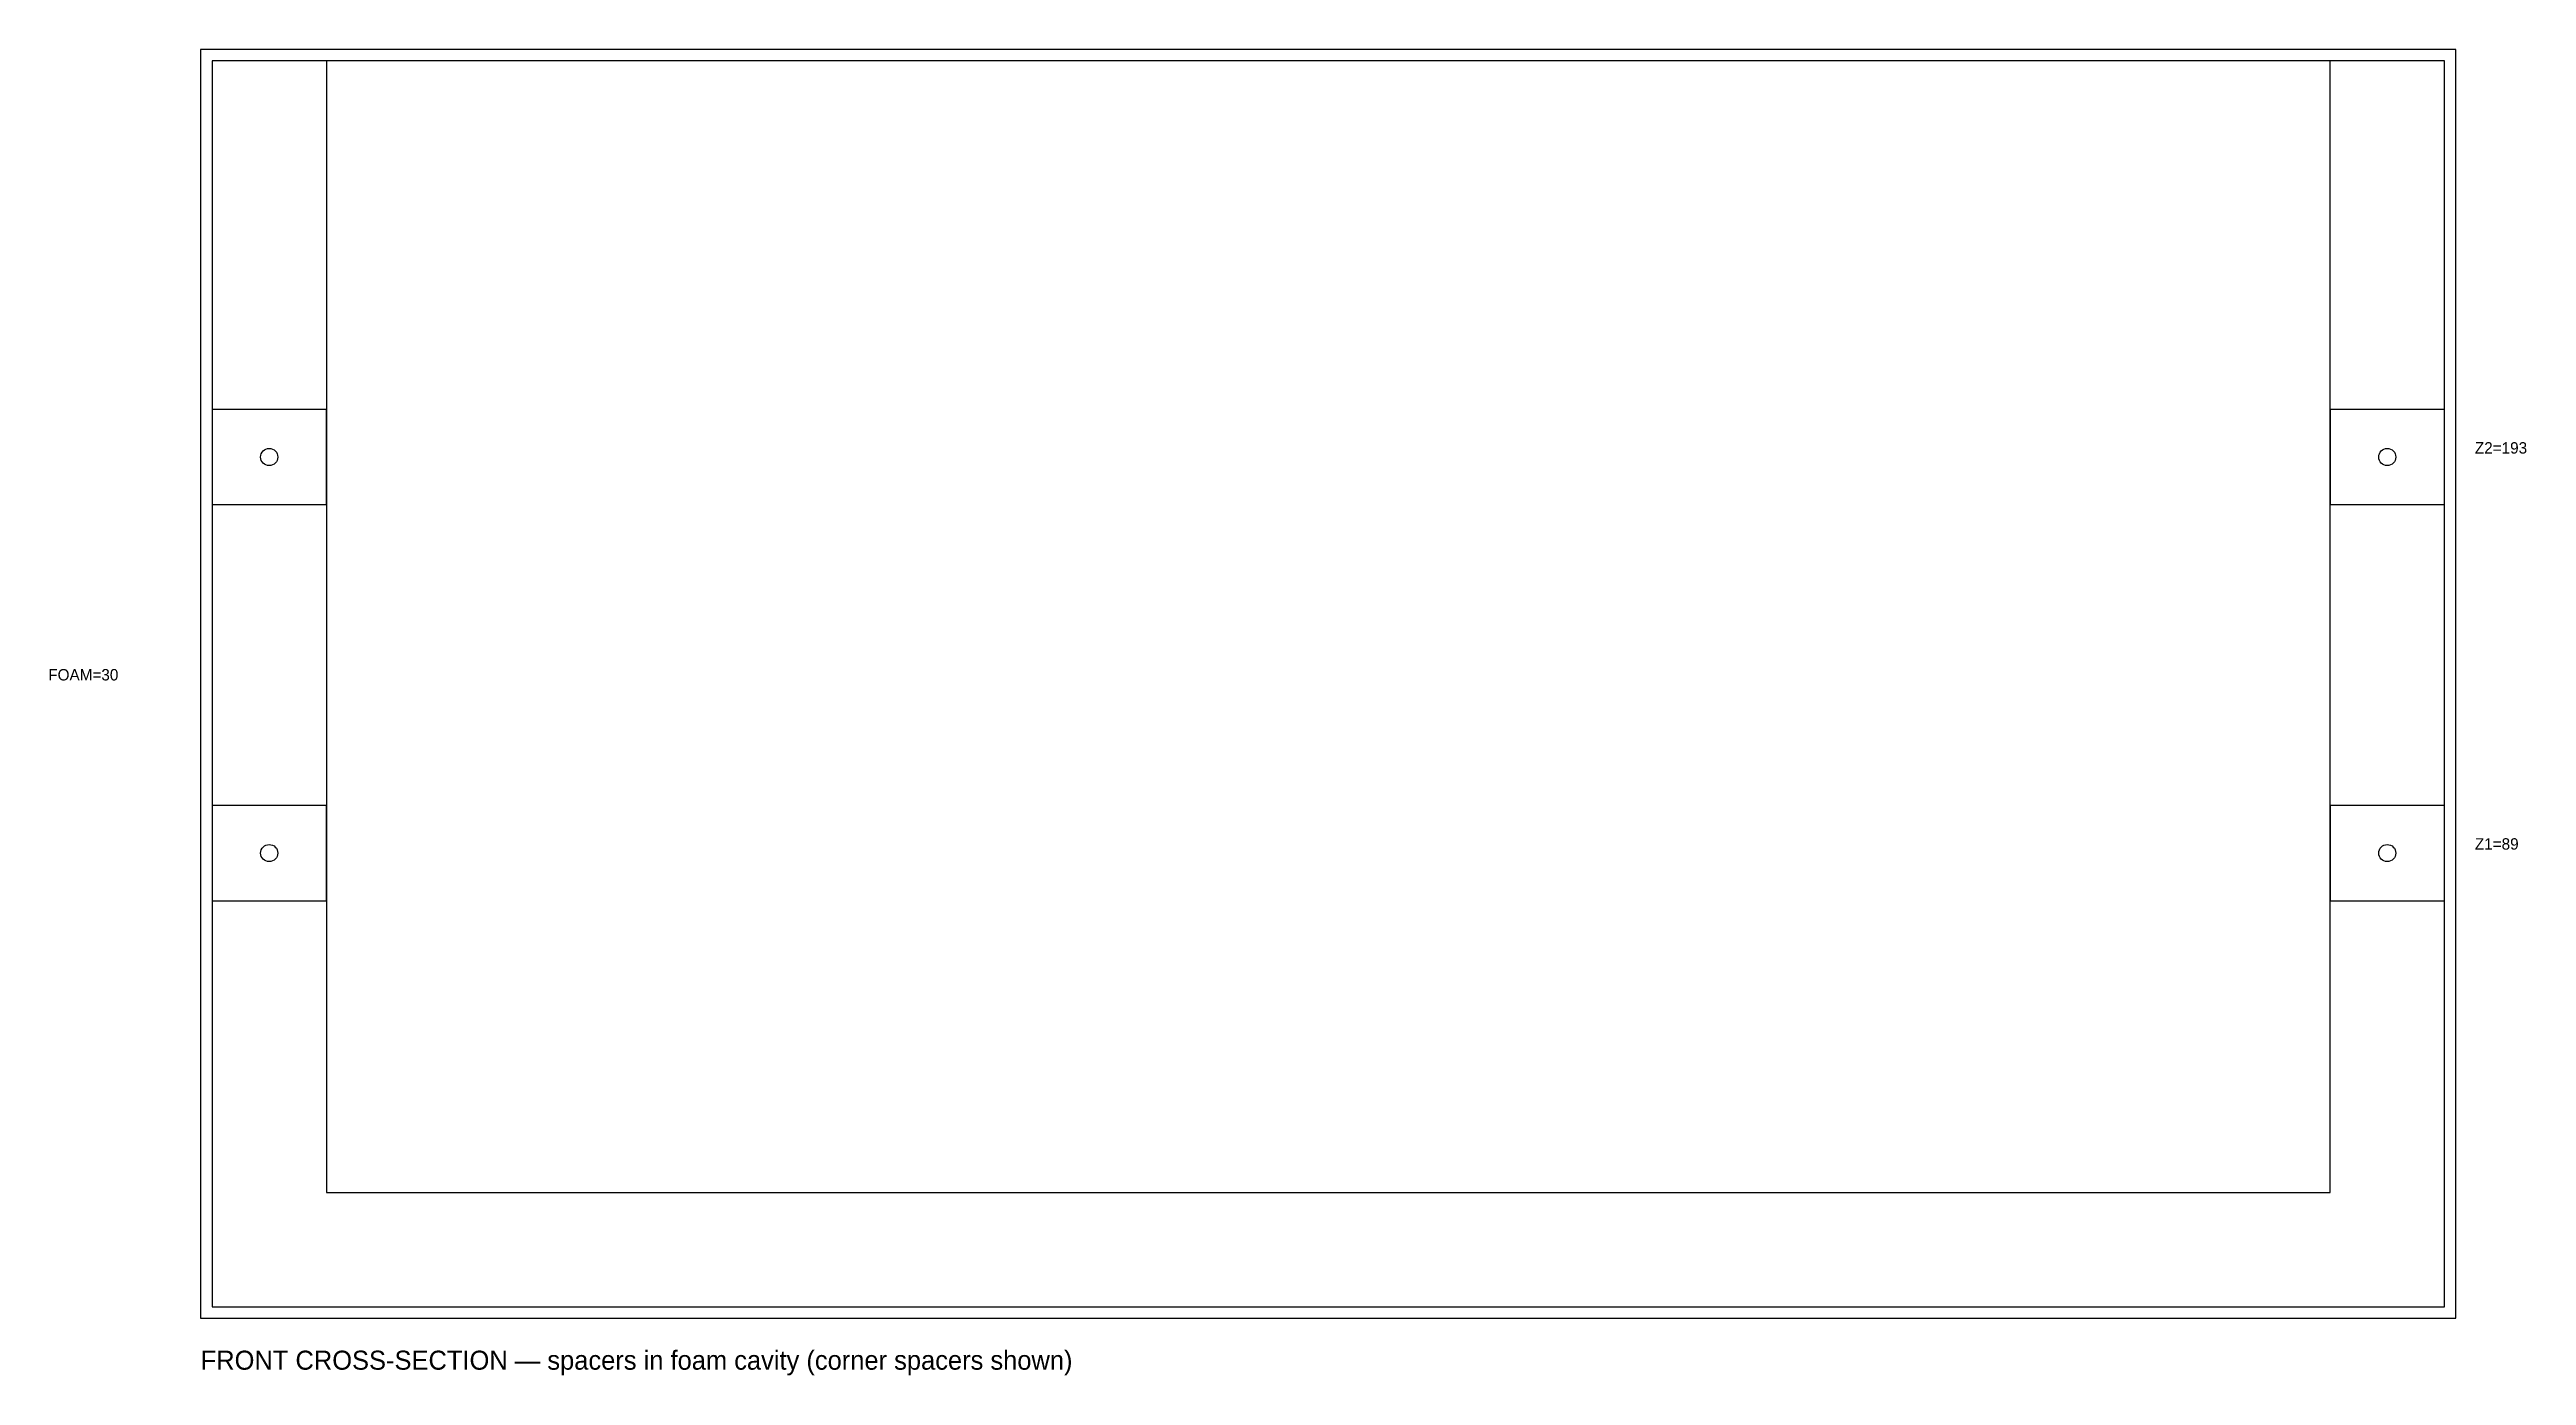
# Model space of a CAD drawing. Header units: metres. Extents: x -336 to 315, y -15 to 333.
import ezdxf
from ezdxf.enums import TextEntityAlignment as Align

# ---------------------------------------------------------------- set-up
doc = ezdxf.new("R2010")
doc.units = ezdxf.units.M
for name, color, linetype in [('ANNOTATIONS', 7, 'Continuous'), ('DIMENSIONS', 7, 'Continuous'), ('FASTENERS', 2, 'Continuous'), ('FOAM_CAVITY', 40, 'Continuous'), ('SHELL_1', 1, 'Continuous'), ('SHELL_2', 3, 'Continuous'), ('SPACERS', 6, 'Continuous')]:
    doc.layers.add(name, color=color, linetype=linetype)

msp = doc.modelspace()

# ---------------------------------------------------------------- linework, layer by layer
at = {"layer": 'FASTENERS'}
for centre in [(-278, 226.05), (278, 226.05), (-278, 122.1), (278, 122.1)]:
    msp.add_circle(centre, 2.25, dxfattribs=at)
at = {"layer": 'FOAM_CAVITY'}
msp.add_lwpolyline([(-293, 3), (293, 3), (293, 330), (-293, 330), (-293, 3)], dxfattribs=at)
at = {"layer": 'SHELL_1'}
msp.add_lwpolyline([(-296, 0), (296, 0), (296, 333), (-296, 333), (-296, 0)], dxfattribs=at)
at = {"layer": 'SHELL_2'}
msp.add_lwpolyline([(-263, 33), (263, 33), (263, 330), (-263, 330), (-263, 33)], dxfattribs=at)
at = {"layer": 'SPACERS'}
for points in [[(-293, 213.55), (-263, 213.55), (-263, 238.55), (-293, 238.55), (-293, 213.55)], [(263, 213.55), (293, 213.55), (293, 238.55), (263, 238.55), (263, 213.55)], [(-293, 109.6), (-263, 109.6), (-263, 134.6), (-293, 134.6), (-293, 109.6)], [(263, 109.6), (293, 109.6), (293, 134.6), (263, 134.6), (263, 109.6)]]:
    msp.add_lwpolyline(points, dxfattribs=at)

# ---------------------------------------------------------------- texts
at = {"layer": 'ANNOTATIONS'}
msp.add_text('FRONT CROSS-SECTION — spacers in foam cavity (corner spacers shown)', height=5, dxfattribs=at).set_placement((-296, -15), align=Align.BOTTOM_LEFT)
at = {"layer": 'DIMENSIONS'}
for s, p in [('Z2=193', (301, 226.05)), ('FOAM=30', (-336, 166.5)), ('Z1=89', (301, 122.1))]:
    msp.add_text(s, height=3, dxfattribs=at).set_placement(p, align=Align.BOTTOM_LEFT)

doc.saveas('drawing.dxf')
